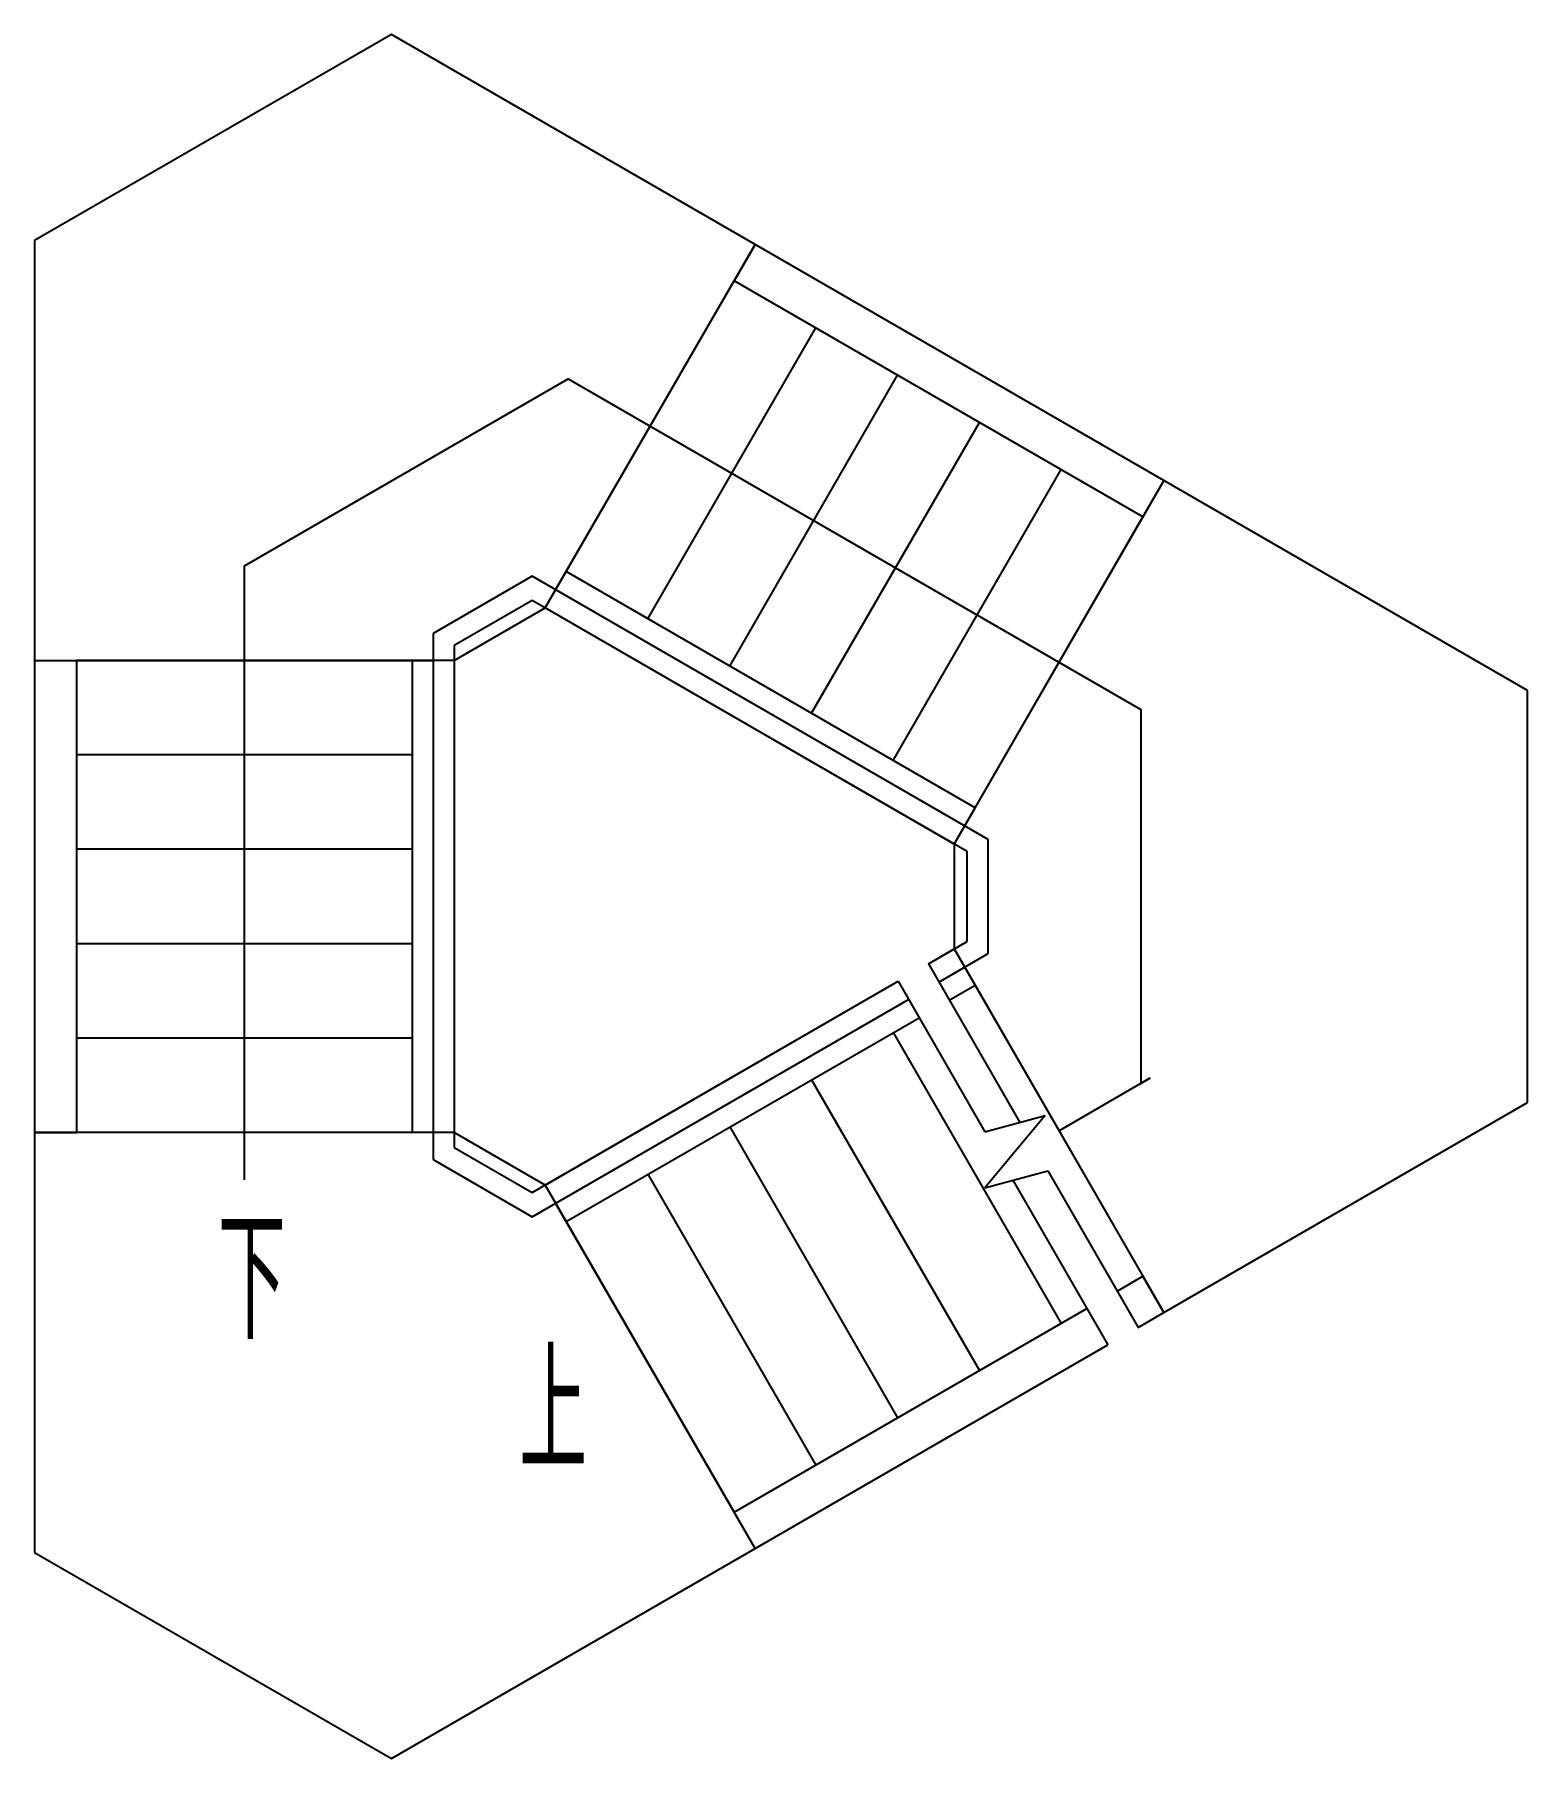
# Model space of a CAD drawing. Header units: millimetres. Extents: x 0 to 4268, y -589 to 4339.
import ezdxf

# ---------------------------------------------------------------- set-up
doc = ezdxf.new("R2010")
doc.units = ezdxf.units.MM
doc.layers.add('DIM_SYMB', color=3, linetype='Continuous')
doc.layers.add('STAIR', color=2, linetype='Continuous')
doc.styles.add('AEC_DIM', font='SIMPLEX', dxfattribs={"bigfont": 'GBCBIG'})

msp = doc.modelspace()

# ---------------------------------------------------------------- linework, layer by layer
at = {"layer": 'DIM_SYMB'}
msp.add_lwpolyline([(600, 1065), (600, 2820), (1526, 3354.6), (3162.8, 2409.6), (3162.8, 1340.4), (3188.7, 1355.4), (2928.9, 1205.4)], dxfattribs=at)
msp.add_lwpolyline([(1642.9, 462.9, 0, 0, 0), (2435.3, 920.4, 80, 0, 0), (2695.1, 1070.4, 0, 0, 0)], format="xyseb", dxfattribs=at)
at = {"layer": 'STAIR'}
for p, q in [((1020.6, 4339.2), (0, 3750)), ((2059.8, 3739.2), (1020.6, 4339.2)), ((0, 3750), (0, 2550)), ((1489.8, 2752), (2059.8, 3739.2)), ((2059.8, 3739.2), (1999.8, 3635.3)), ((3228.9, 3064.2), (2059.8, 3739.2)), ((1519.8, 2803.9), (1999.8, 3635.3)), ((3168.9, 2960.3), (1999.8, 3635.3)), ((1753.6, 2668.9), (2233.6, 3500.3)), ((1987.5, 2533.9), (2467.5, 3365.3)), ((2221.3, 2398.9), (2701.3, 3230.3)), ((2455.1, 2263.9), (2935.1, 3095.3)), ((3228.9, 3064.2), (2658.9, 2077)), ((3228.9, 3064.2), (3168.9, 2960.3)), ((4268.2, 2464.2), (3228.9, 3064.2)), ((2688.9, 2128.9), (3168.9, 2960.3)), ((1422.8, 2790.6), (1140, 2627.3)), ((2725.9, 2038.3), (1422.8, 2790.6)), ((1459.8, 2700), (1519.8, 2803.9)), ((2688.9, 2128.9), (1519.8, 2803.9)), ((1422.8, 2721.3), (1200, 2592.7)), ((2665.9, 2003.7), (1422.8, 2721.3)), ((1200, 2550), (1459.8, 2700)), ((2628.9, 2025), (1459.8, 2700)), ((1140, 2627.3), (1140, 1122.7)), ((1200, 2592.7), (1200, 1157.3)), ((0, 2550), (0, 1200)), ((0, 2550), (120, 2550)), ((0, 2550), (1140, 2550)), ((120, 2550), (120, 1200)), ((1080, 2550), (120, 2550)), ((1200, 2550), (1080, 2550)), ((1080, 2550), (1080, 1200)), ((1200, 2550), (1200, 1200)), ((4268.2, 1285.8), (4268.2, 2464.2)), ((1080, 2280), (120, 2280)), ((2628.9, 2025), (2688.9, 2128.9)), ((2628.9, 2025), (2628.9, 1725)), ((2725.9, 1711.7), (2725.9, 2038.3)), ((1080, 2010), (120, 2010)), ((2665.9, 1746.3), (2665.9, 2003.7)), ((1080, 1740), (120, 1740)), ((2555.3, 1682.5), (2665.9, 1746.3)), ((2555.3, 1682.5), (2628.9, 1725)), ((2628.9, 1725), (2688.9, 1621.1)), ((2555.3, 1682.5), (2817.1, 1229.1)), ((2585.3, 1630.5), (2725.9, 1711.7)), ((1422.8, 1028.7), (2468.7, 1632.5)), ((1459.8, 1050), (2468.7, 1632.5)), ((2468.7, 1632.5), (2717.1, 1202.3)), ((2658.9, 1673), (3228.9, 685.8)), ((1422.8, 959.4), (2498.7, 1580.5)), ((2615.3, 1578.6), (2688.9, 1621.1)), ((2688.9, 1621.1), (3168.9, 789.7)), ((1519.8, 946.1), (2528.7, 1528.6)), ((2455.1, 1486.1), (2935.1, 654.7)), ((1080, 1470), (120, 1470)), ((2221.3, 1351.1), (2701.3, 519.7)), ((3228.9, 685.8), (4268.2, 1285.8)), ((2889.5, 1248.5), (2716.6, 1042.4)), ((2717.1, 1202.3), (2889.5, 1248.5)), ((0, 1200), (120, 1200)), ((1140, 1200), (0, 1200)), ((0, 1200), (0, 0)), ((1080, 1200), (120, 1200)), ((1200, 1200), (1080, 1200)), ((1459.8, 1050), (1200, 1200)), ((1987.5, 1216.1), (2467.5, 384.7)), ((1200, 1157.3), (1422.8, 1028.7)), ((1140, 1122.7), (1422.8, 959.4)), ((2716.6, 1042.4), (2897, 1090.8)), ((2897, 1090.8), (3155.3, 643.3)), ((1459.8, 1050), (1519.8, 946.1)), ((1753.6, 1081.1), (2233.6, 249.7)), ((2797, 1064), (3068.7, 593.3)), ((2059.8, 10.8), (1489.8, 998)), ((1519.8, 946.1), (1999.8, 114.7)), ((3095.3, 747.2), (3168.9, 789.7)), ((3228.9, 685.8), (3168.9, 789.7)), ((1999.8, 114.7), (3008.7, 697.2)), ((3155.3, 643.3), (3228.9, 685.8)), ((2059.8, 10.8), (3068.7, 593.3)), ((2059.8, 10.8), (1999.8, 114.7)), ((0, 0), (1020.6, -589.2)), ((1020.6, -589.2), (2059.8, 10.8))]:
    msp.add_line(p, q, dxfattribs=at)

# ---------------------------------------------------------------- texts
at = {"layer": 'DIM_SYMB', "color": 7, "style": 'AEC_DIM', "width": 0.8}
for s, p in [('下', (524, 610)), ('上', (1385.2, 235.4))]:
    msp.add_text(s, height=337.6, dxfattribs=at).set_placement(p)

doc.saveas('drawing.dxf')
